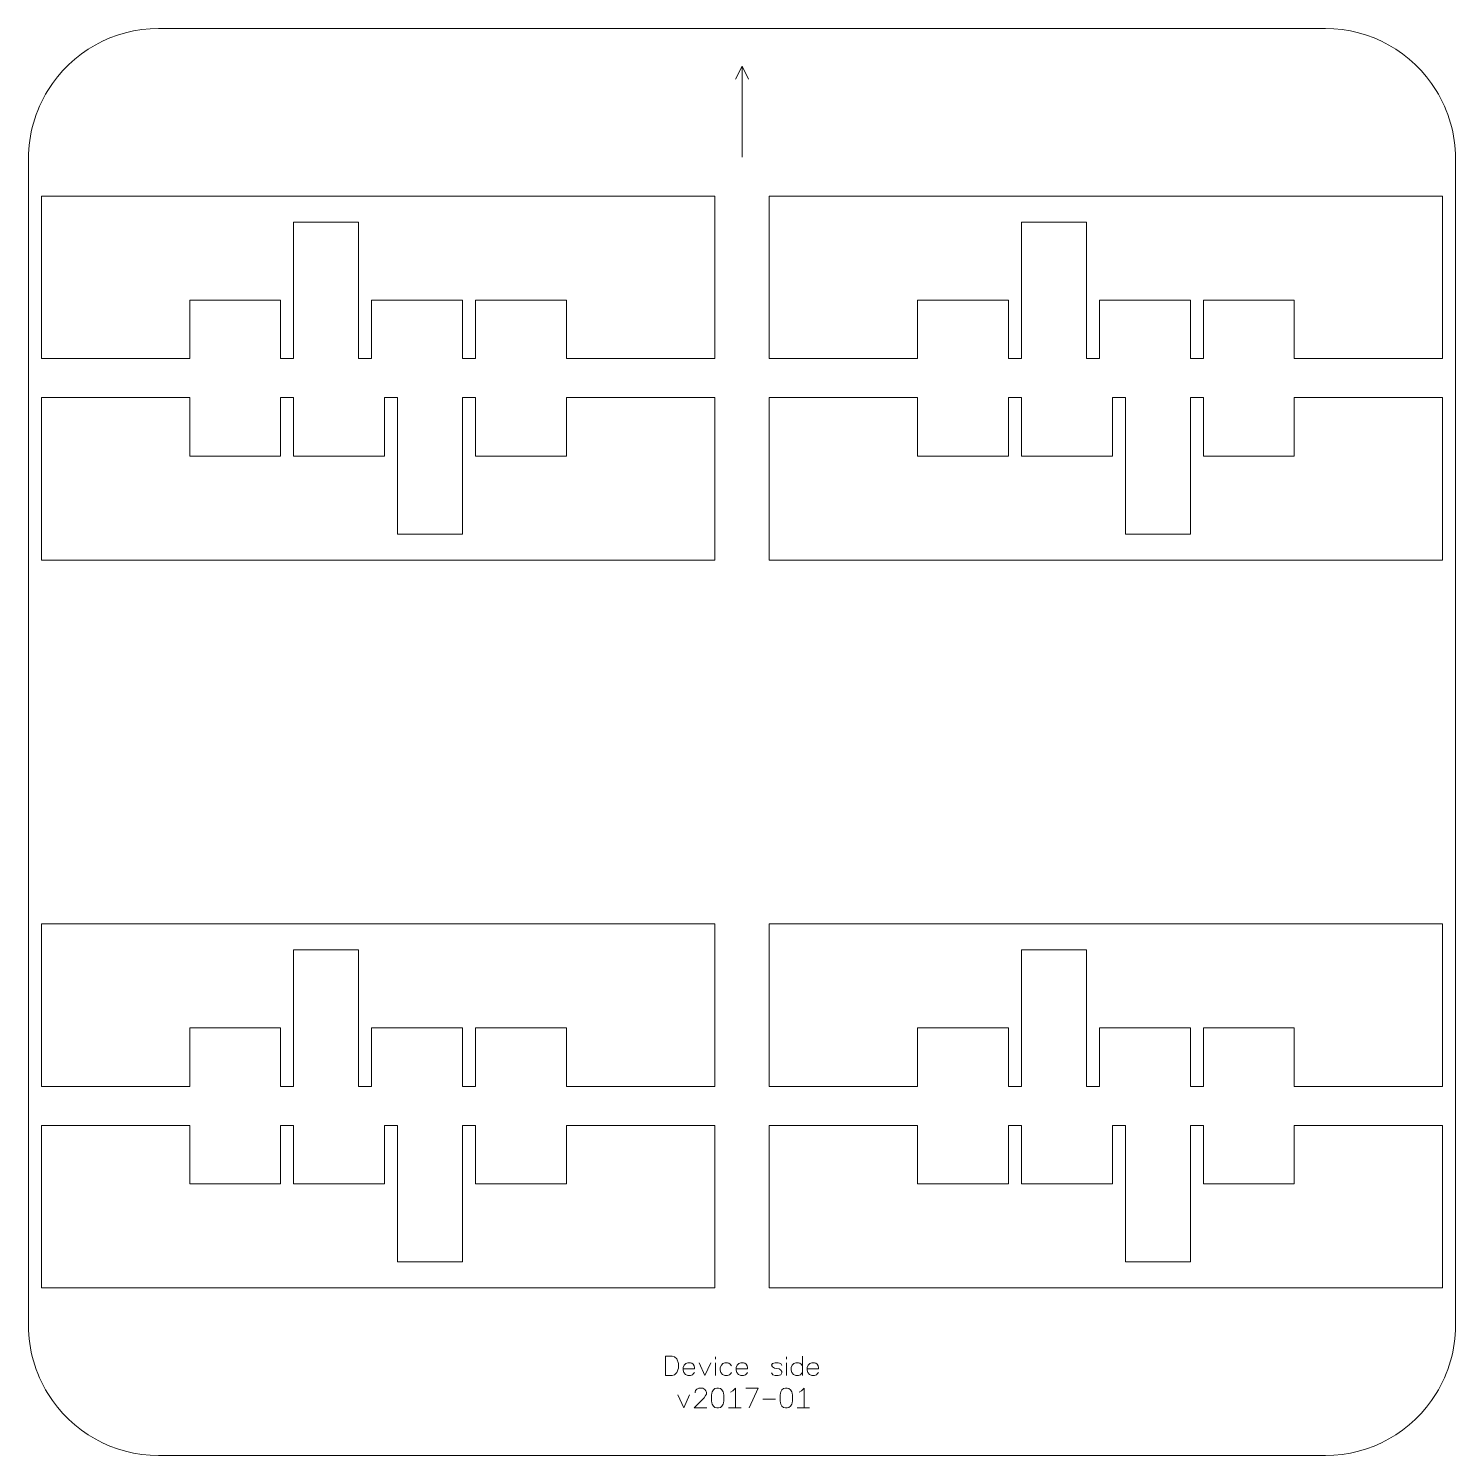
# Model space of a CAD drawing. Extents: x -27.4 to 27.5, y -27.4 to 27.4.
import ezdxf

# ---------------------------------------------------------------- set-up
doc = ezdxf.new("R2010")
doc.units = 0
doc.header["$MEASUREMENT"] = 0
doc.layers.add('cut', color=255, linetype='Continuous', lineweight=0)
doc.layers.add('engrave', color=5, linetype='Continuous', lineweight=5)

msp = doc.modelspace()

# ---------------------------------------------------------------- linework, layer by layer
at = {"layer": 'cut', "linetype": 'Continuous'}
msp.add_lwpolyline([(-27.45, -22.45, 0.13885), (-26.708, -25.071, 0.260388), (-22.45, -27.45), (22.45, -27.45, 0.260388), (26.708, -25.071, 0.13885), (27.45, -22.45), (27.45, 22.45, 0.13885), (26.708, 25.071, 0.260388), (22.45, 27.45), (-22.45, 27.45, 0.260388), (-26.708, 25.071, 0.13885), (-27.45, 22.45)], format="xyb", close=True, dxfattribs=at)
for points in [[(-1.05, 14.75), (-6.75, 14.75), (-6.75, 17), (-10.25, 17), (-10.25, 14.75), (-10.75, 14.75), (-10.75, 17), (-14.25, 17), (-14.25, 14.75), (-14.75, 14.75), (-14.75, 20), (-17.25, 20), (-17.25, 14.75), (-17.75, 14.75), (-17.75, 17), (-21.25, 17), (-21.25, 14.75), (-26.95, 14.75), (-26.95, 21), (-1.05, 21)], [(26.95, 14.75), (21.25, 14.75), (21.25, 17), (17.75, 17), (17.75, 14.75), (17.25, 14.75), (17.25, 17), (13.75, 17), (13.75, 14.75), (13.25, 14.75), (13.25, 20), (10.75, 20), (10.75, 14.75), (10.25, 14.75), (10.25, 17), (6.75, 17), (6.75, 14.75), (1.05, 14.75), (1.05, 21), (26.95, 21)], [(-1.05, -13.25), (-6.75, -13.25), (-6.75, -11), (-10.25, -11), (-10.25, -13.25), (-10.75, -13.25), (-10.75, -11), (-14.25, -11), (-14.25, -13.25), (-14.75, -13.25), (-14.75, -8), (-17.25, -8), (-17.25, -13.25), (-17.75, -13.25), (-17.75, -11), (-21.25, -11), (-21.25, -13.25), (-26.95, -13.25), (-26.95, -7), (-1.05, -7)], [(26.95, -13.25), (21.25, -13.25), (21.25, -11), (17.75, -11), (17.75, -13.25), (17.25, -13.25), (17.25, -11), (13.75, -11), (13.75, -13.25), (13.25, -13.25), (13.25, -8), (10.75, -8), (10.75, -13.25), (10.25, -13.25), (10.25, -11), (6.75, -11), (6.75, -13.25), (1.05, -13.25), (1.05, -7), (26.95, -7)]]:
    msp.add_lwpolyline(points, close=True, dxfattribs=at)
for points in [[(-17.25, 13), (-17.25, 11), (-13.75, 11), (-13.75, 13.25), (-13.25, 13.25), (-13.25, 8), (-10.75, 8), (-10.75, 13.25), (-10.25, 13.25), (-10.25, 11), (-6.75, 11), (-6.75, 13.25), (-1.05, 13.25), (-1.05, 7), (-26.95, 7), (-26.95, 13.25), (-21.25, 13.25), (-21.25, 11), (-17.75, 11), (-17.75, 13.25), (-17.25, 13.25), (-17.25, 11), (-13.75, 11), (-13.75, 13)], [(10.75, 13), (10.75, 11), (14.25, 11), (14.25, 13.25), (14.75, 13.25), (14.75, 8), (17.25, 8), (17.25, 13.25), (17.75, 13.25), (17.75, 11), (21.25, 11), (21.25, 13.25), (26.95, 13.25), (26.95, 7), (1.05, 7), (1.05, 13.25), (6.75, 13.25), (6.75, 11), (10.25, 11), (10.25, 13.25), (10.75, 13.25), (10.75, 11), (14.25, 11), (14.25, 13)], [(-17.25, -15), (-17.25, -17), (-13.75, -17), (-13.75, -14.75), (-13.25, -14.75), (-13.25, -20), (-10.75, -20), (-10.75, -14.75), (-10.25, -14.75), (-10.25, -17), (-6.75, -17), (-6.75, -14.75), (-1.05, -14.75), (-1.05, -21), (-26.95, -21), (-26.95, -14.75), (-21.25, -14.75), (-21.25, -17), (-17.75, -17), (-17.75, -14.75), (-17.25, -14.75), (-17.25, -17), (-13.75, -17), (-13.75, -15)], [(10.75, -15), (10.75, -17), (14.25, -17), (14.25, -14.75), (14.75, -14.75), (14.75, -20), (17.25, -20), (17.25, -14.75), (17.75, -14.75), (17.75, -17), (21.25, -17), (21.25, -14.75), (26.95, -14.75), (26.95, -21), (1.05, -21), (1.05, -14.75), (6.75, -14.75), (6.75, -17), (10.25, -17), (10.25, -14.75), (10.75, -14.75), (10.75, -17), (14.25, -17), (14.25, -15)]]:
    msp.add_lwpolyline(points, dxfattribs=at)
at = {"layer": 'engrave', "linetype": 'Continuous', "lineweight": 5}
for p, q in [((0, 26), (-0.25, 25.5)), ((0, 22.5), (0, 26)), ((0, 26), (0.25, 25.5)), ((-1.02, -23.745), (-1.02, -23.655)), ((-1.02, -24.375), (-1.02, -23.88)), ((1.71, -23.745), (1.71, -23.655)), ((1.71, -24.375), (1.71, -23.88)), ((2.325, -24.375), (2.325, -23.625)), ((-0.247, -24.864), (-0.247, -25.614)), ((2.393, -24.864), (2.393, -25.614)), ((-0.517, -25.614), (-0.037, -25.614)), ((0.803, -25.284), (1.283, -25.284)), ((2.123, -25.614), (2.603, -25.614))]:
    msp.add_line(p, q, dxfattribs=at)
for points in [[(-2.94, -23.625), (-2.685, -23.625), (-2.595, -23.655), (-2.505, -23.73), (-2.445, -23.91), (-2.445, -24.09), (-2.505, -24.255), (-2.595, -24.345), (-2.685, -24.375), (-2.94, -24.375)], [(-0.937, -24.864), (-0.967, -24.864), (-1.042, -24.879), (-1.102, -24.924), (-1.147, -24.999), (-1.162, -25.059), (-1.177, -25.134), (-1.177, -25.239), (-1.177, -25.344), (-1.162, -25.419), (-1.147, -25.479), (-1.102, -25.554), (-1.042, -25.599), (-0.967, -25.614), (-0.937, -25.614), (-0.907, -25.614), (-0.832, -25.599), (-0.772, -25.554), (-0.727, -25.479), (-0.712, -25.419), (-0.697, -25.344), (-0.697, -25.239), (-0.697, -25.134), (-0.712, -25.059), (-0.727, -24.999), (-0.772, -24.924), (-0.832, -24.879), (-0.907, -24.864)], [(1.703, -24.864), (1.673, -24.864), (1.598, -24.879), (1.538, -24.924), (1.493, -24.999), (1.478, -25.059), (1.463, -25.134), (1.463, -25.239), (1.463, -25.344), (1.478, -25.419), (1.493, -25.479), (1.538, -25.554), (1.598, -25.599), (1.673, -25.614), (1.703, -25.614), (1.733, -25.614), (1.808, -25.599), (1.868, -25.554), (1.913, -25.479), (1.928, -25.419), (1.943, -25.344), (1.943, -25.239), (1.943, -25.134), (1.928, -25.059), (1.913, -24.999), (1.868, -24.924), (1.808, -24.879), (1.733, -24.864)]]:
    msp.add_lwpolyline(points, close=True, dxfattribs=at)
for points in [[(-1.875, -23.94), (-1.935, -23.895), (-1.98, -23.88), (-2.085, -23.88), (-2.16, -23.91), (-2.22, -23.97), (-2.265, -24.06), (-2.265, -24.165), (-2.235, -24.255), (-2.175, -24.33), (-2.085, -24.375), (-1.98, -24.375), (-1.905, -24.345), (-1.86, -24.3), (-1.83, -24.255)], [(-2.265, -24.12), (-1.83, -24.12), (-1.83, -24.06), (-1.845, -24), (-1.875, -23.94)], [(-1.65, -23.88), (-1.425, -24.375), (-1.2, -23.88)], [(-0.405, -24), (-0.45, -23.94), (-0.51, -23.895), (-0.555, -23.88), (-0.66, -23.88), (-0.735, -23.91), (-0.795, -23.97), (-0.84, -24.06), (-0.84, -24.165), (-0.81, -24.255), (-0.75, -24.33), (-0.66, -24.375), (-0.555, -24.375), (-0.48, -24.345), (-0.435, -24.3), (-0.405, -24.255)], [(0.165, -23.94), (0.105, -23.895), (0.06, -23.88), (-0.045, -23.88), (-0.12, -23.91), (-0.18, -23.97), (-0.225, -24.06), (-0.225, -24.165), (-0.195, -24.255), (-0.135, -24.33), (-0.045, -24.375), (0.06, -24.375), (0.135, -24.345), (0.18, -24.3), (0.21, -24.255)], [(-0.225, -24.12), (0.21, -24.12), (0.21, -24.06), (0.195, -24), (0.165, -23.94)], [(1.53, -23.985), (1.5, -23.91), (1.395, -23.88), (1.275, -23.88), (1.17, -23.91), (1.14, -23.97), (1.17, -24.045), (1.245, -24.09), (1.425, -24.12), (1.5, -24.165), (1.53, -24.225), (1.53, -24.27), (1.5, -24.345), (1.395, -24.375), (1.275, -24.375), (1.185, -24.345), (1.14, -24.27)], [(2.325, -24), (2.28, -23.94), (2.22, -23.895), (2.175, -23.88), (2.07, -23.88), (1.995, -23.91), (1.935, -23.97), (1.89, -24.06), (1.89, -24.165), (1.92, -24.255), (1.98, -24.33), (2.07, -24.375), (2.175, -24.375), (2.25, -24.345), (2.295, -24.3), (2.325, -24.255)], [(2.895, -23.94), (2.835, -23.895), (2.79, -23.88), (2.685, -23.88), (2.61, -23.91), (2.55, -23.97), (2.505, -24.06), (2.505, -24.165), (2.535, -24.255), (2.595, -24.33), (2.685, -24.375), (2.79, -24.375), (2.865, -24.345), (2.91, -24.3), (2.94, -24.255)], [(2.505, -24.12), (2.94, -24.12), (2.94, -24.06), (2.925, -24), (2.895, -23.94)], [(-2.467, -25.119), (-2.242, -25.614), (-2.017, -25.119)], [(-1.807, -25.044), (-1.807, -25.014), (-1.792, -24.954), (-1.732, -24.894), (-1.657, -24.864), (-1.507, -24.864), (-1.432, -24.909), (-1.387, -24.969), (-1.372, -25.014), (-1.372, -25.089), (-1.402, -25.149), (-1.462, -25.239), (-1.837, -25.614), (-1.357, -25.614)], [(-0.247, -24.864), (-0.352, -24.969), (-0.442, -25.014)], [(0.143, -24.864), (0.623, -24.864), (0.278, -25.614)], [(2.393, -24.864), (2.288, -24.969), (2.198, -25.014)]]:
    msp.add_lwpolyline(points, dxfattribs=at)

doc.saveas('drawing.dxf')
